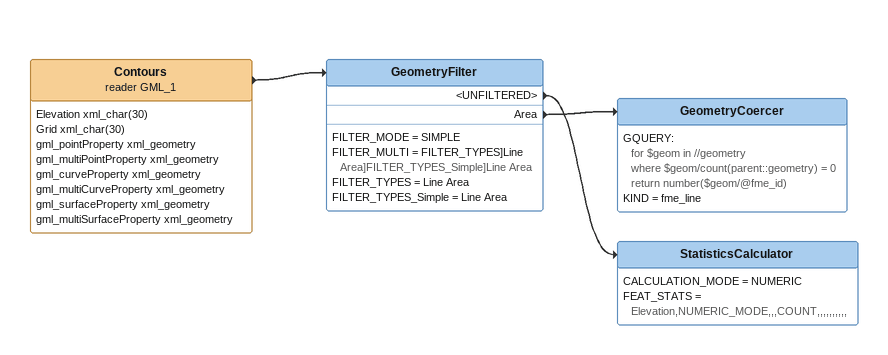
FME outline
Contours (reader GML_1)
    attributes: Elevation xml_char(30), Grid xml_char(30), gml_pointProperty xml_geometry, gml_multiPointProperty xml_geometry, gml_curveProperty xml_geometry, gml_multiCurveProperty xml_geometry, gml_surfaceProperty xml_geometry, gml_multiSurfaceProperty xml_geometry
    -> GeometryFilter
GeometryFilter
    FILTER_MODE = SIMPLE
    FILTER_MULTI = FILTER_TYPES]Line Area]FILTER_TYPES_Simple]Line Area
    FILTER_TYPES = Line Area
    FILTER_TYPES_Simple = Line Area
    <UNFILTERED> -> StatisticsCalculator
    Area -> GeometryCoercer
GeometryCoercer
    GQUERY:
      for $geom in //geometry
      where $geom/count(parent::geometry) = 0
      return number($geom/@fme_id)
    KIND = fme_line
StatisticsCalculator
    CALCULATION_MODE = NUMERIC
    FEAT_STATS = Elevation,NUMERIC_MODE,,,COUNT,,,,,,,,,,
